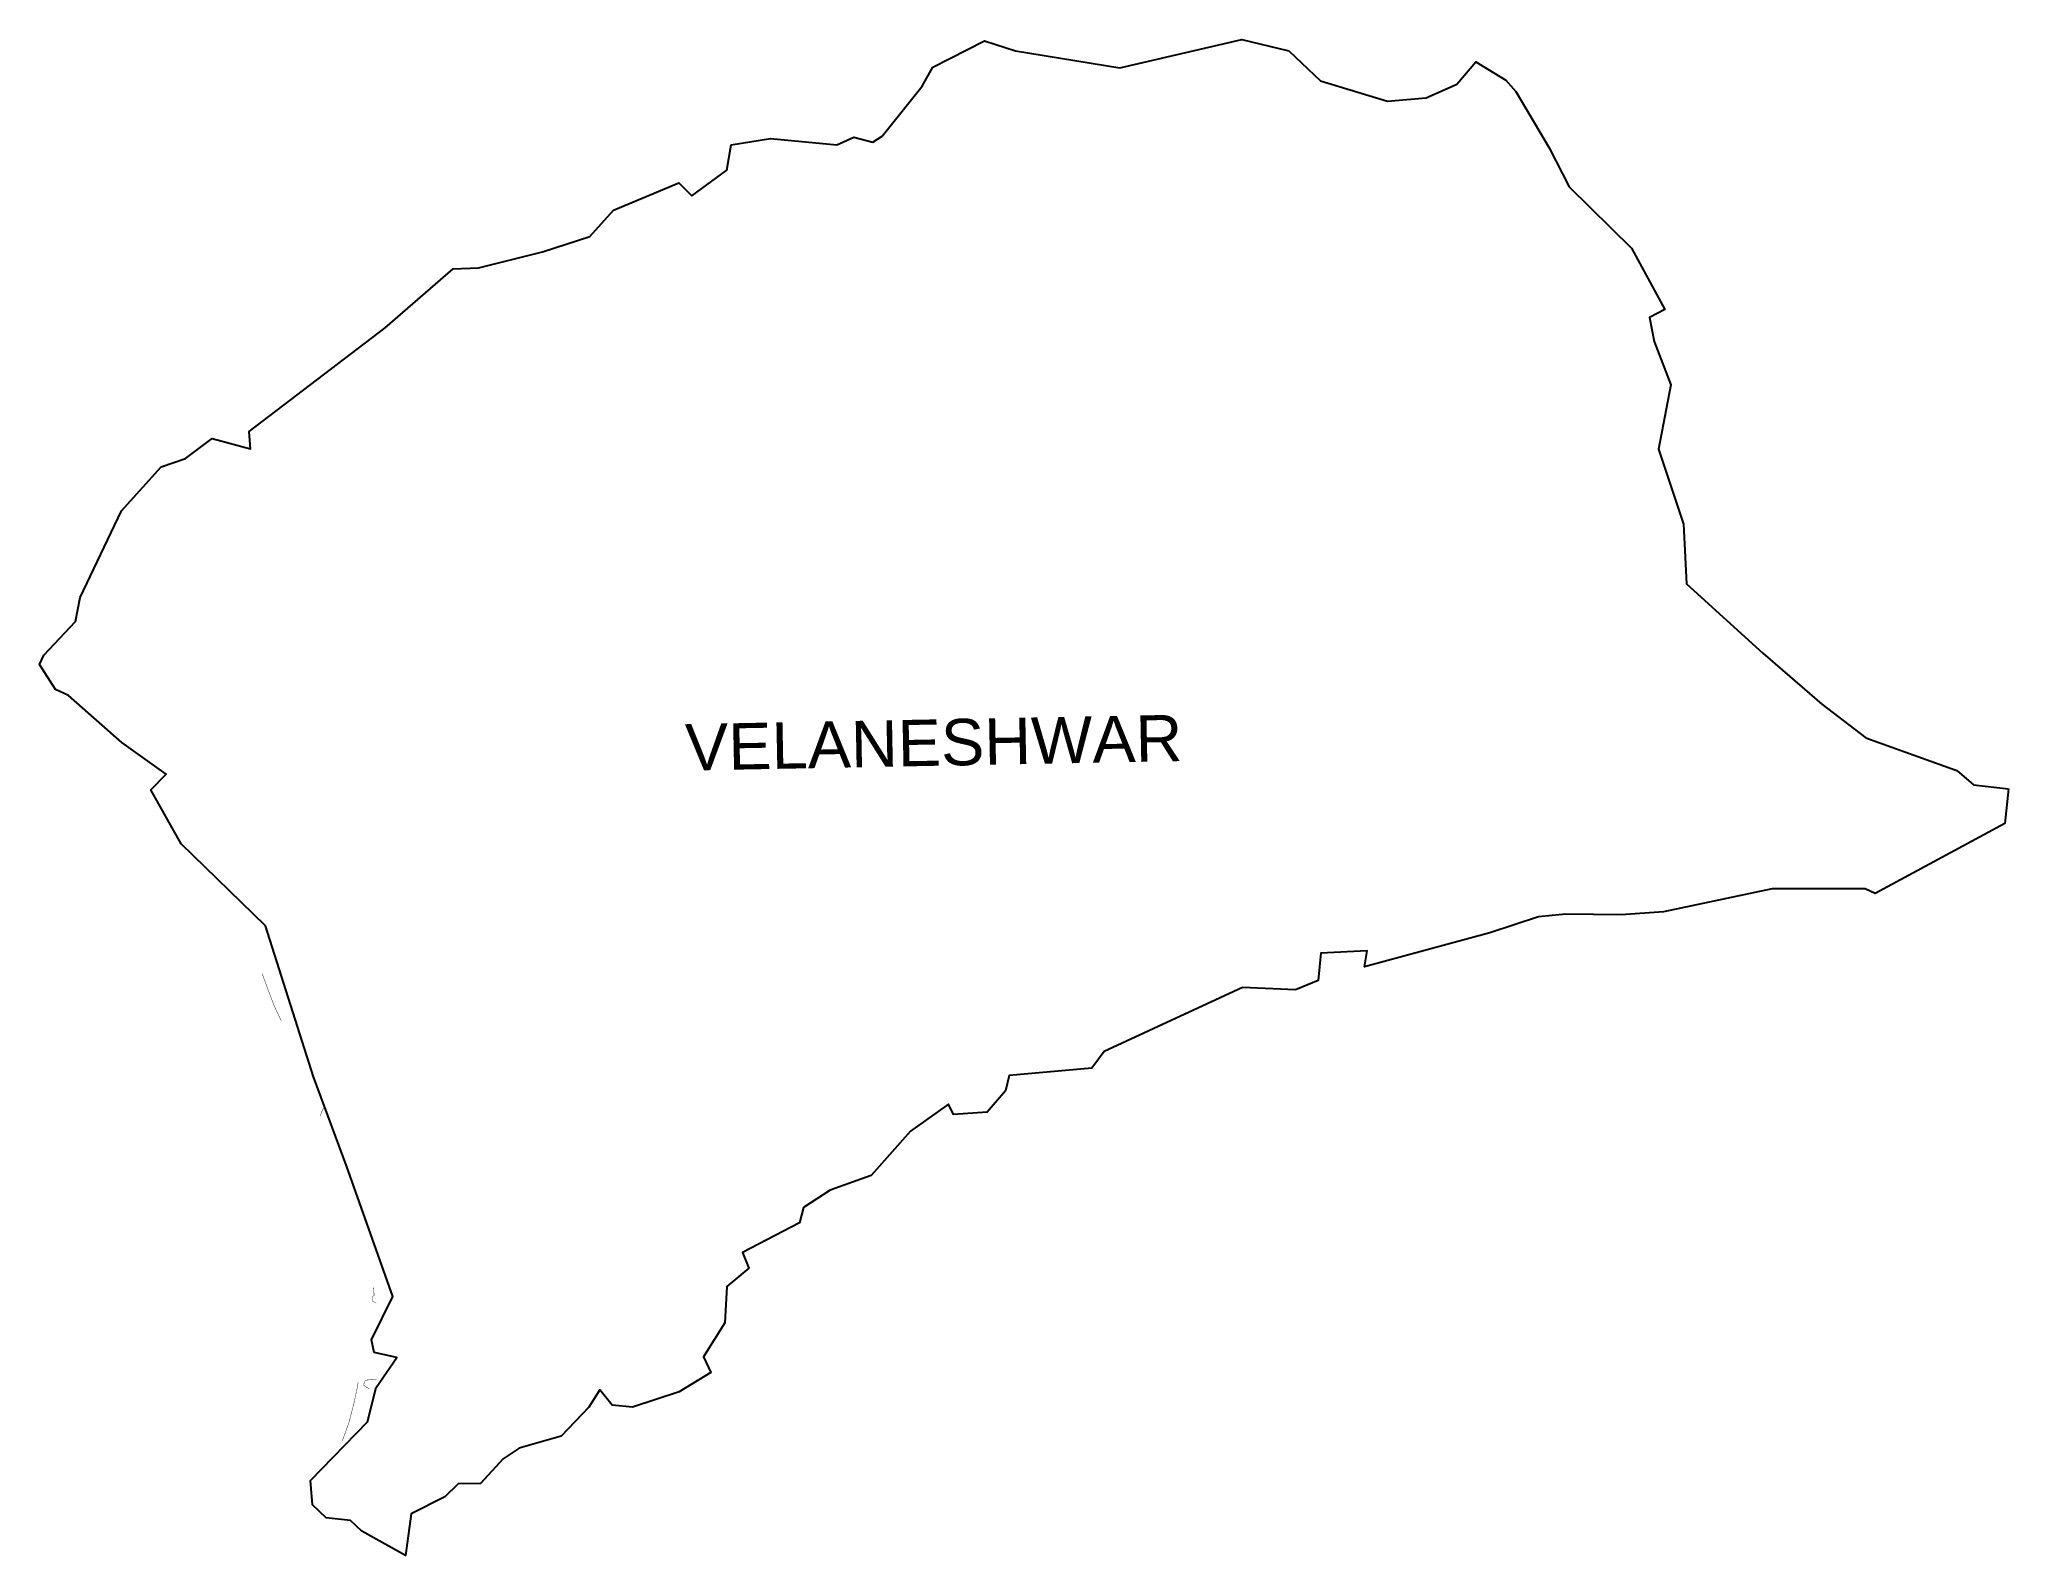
# Model space of a CAD drawing. Header units: metres. Extents: x 309094 to 313706, y 1921451 to 1925003.
import ezdxf

# ---------------------------------------------------------------- set-up
doc = ezdxf.new("R2010")
doc.units = ezdxf.units.M
for name, color, linetype in [('SEAWALL', 170, 'Continuous'), ('village', 3, 'Continuous'), ('VILLAGE NAME', 250, 'Continuous')]:
    doc.layers.add(name, color=color, linetype=linetype)
doc.styles.get("Standard").update_dxf_attribs({"font": 'simplex.shx'})

msp = doc.modelspace()

# ---------------------------------------------------------------- linework, layer by layer
at = {"layer": 'SEAWALL', "color": 30, "const_width": 1, "flags": 128}
for points in [[(309616, 1922814.1), (309627.6, 1922782.9), (309643.9, 1922739.5), (309660.6, 1922704)], [(309759.8, 1922500), (309755.4, 1922491.3), (309751.7, 1922480.5)], [(309877, 1922079.1), (309878.1, 1922060.1), (309875.6, 1922059.2), (309874.4, 1922056.6), (309874.2, 1922046.8), (309877.9, 1922045.3), (309883.4, 1922044.6)], [(309840.6, 1921856.9), (309838.2, 1921842.2), (309830.6, 1921806.9), (309819.1, 1921762.8), (309804.8, 1921723.1), (309802.7, 1921719.8)], [(309867.2, 1921841.4), (309857, 1921847.8), (309854.4, 1921850), (309854.2, 1921852.8), (309854.8, 1921856.2), (309856, 1921859.5), (309857.4, 1921861), (309860.4, 1921862.4), (309864.4, 1921862.7), (309883.6, 1921864.2)]]:
    msp.add_lwpolyline(points, dxfattribs=at)
at = {"layer": 'village', "color": 3, "true_color": 0x00ff00}
msp.add_polyline3d([(313706.1, 1923247.5, 0), (313697.4, 1923166.4, 0), (313393.4, 1923002, 0), (313370.5, 1923013.5, 0), (313152.3, 1923013.4, 0), (312897.9, 1922959.5, 0), (312799, 1922952, 0), (312668.8, 1922953.8, 0), (312604.9, 1922947.9, 0), (312491.2, 1922910.2, 0), (312197.5, 1922830.8, 0), (312203.7, 1922867.8, 0), (312095, 1922862.8, 0), (312088.8, 1922798.8, 0), (312036.1, 1922776.9, 0), (311911.5, 1922781.7, 0), (311587.6, 1922632.3, 0), (311559.2, 1922593.2, 0), (311365.5, 1922575.6, 0), (311356.9, 1922539.8, 0), (311313.5, 1922489.9, 0), (311235.1, 1922484.6, 0), (311223.7, 1922508.4, 0), (311134, 1922445.6, 0), (311042, 1922341.9, 0), (310946.2, 1922307.3, 0), (310883.9, 1922267, 0), (310874.3, 1922230.8, 0), (310740.8, 1922161.5, 0), (310755.4, 1922124.9, 0), (310703.9, 1922081.6, 0), (310699.8, 1921996.2, 0), (310649.6, 1921917.2, 0), (310666.4, 1921879.9, 0), (310592.7, 1921834.7, 0), (310483.5, 1921798.7, 0), (310435.9, 1921804, 0), (310406.9, 1921839.8, 0), (310381.3, 1921798.6, 0), (310316.3, 1921731, 0), (310218, 1921703, 0), (310180.7, 1921678.2, 0), (310127, 1921619.8, 0), (310074.8, 1921619, 0), (310044.1, 1921589, 0), (309965.2, 1921549.2, 0), (309951.3, 1921451.2, 0), (309849, 1921508.4, 0), (309823.2, 1921533.1, 0), (309765.7, 1921539.4, 0), (309734, 1921569.8, 0), (309729.1, 1921627.2, 0), (309862.3, 1921764.6, 0), (309883.1, 1921845.1, 0), (309931.1, 1921915.2, 0), (309877.9, 1921926.9, 0), (309872.2, 1921956.6, 0), (309921.8, 1922058.4, 0), (309813.6, 1922364.4, 0), (309736, 1922572.8, 0), (309623.4, 1922926.7, 0), (309426.2, 1923118.6, 0), (309355.5, 1923244.9, 0), (309390.8, 1923282, 0), (309287.2, 1923355.9, 0), (309162.4, 1923466.4, 0), (309131.8, 1923480.1, 0), (309094.2, 1923538.3, 0), (309104.5, 1923560.6, 0), (309178.8, 1923639.1, 0), (309189.9, 1923695.4, 0), (309286.6, 1923898.4, 0), (309379.4, 1924001.9, 0), (309436.1, 1924021.4, 0), (309499.1, 1924068.1, 0), (309588.8, 1924044.1, 0), (309585.4, 1924084.6, 0), (309903.7, 1924327.5, 0), (310063.3, 1924465.7, 0), (310122.5, 1924467.8, 0), (310272.7, 1924505.7, 0), (310383.4, 1924541.6, 0), (310438.5, 1924602.6, 0), (310591.5, 1924666.8, 0), (310622.3, 1924636.6, 0), (310704.2, 1924696.3, 0), (310714.6, 1924755.9, 0), (310806.7, 1924770.5, 0), (310962.2, 1924755.9, 0), (311002, 1924774.1, 0), (311046.5, 1924762.5, 0), (311067.6, 1924776, 0), (311162, 1924893.3, 0), (311186.4, 1924937.9, 0), (311307.3, 1925000, 0), (311379.9, 1924976.5, 0), (311624.3, 1924936.1, 0), (311910.2, 1925003.1, 0), (312020.6, 1924976.5, 0), (312094.2, 1924906.1, 0), (312251.5, 1924858.6, 0), (312341.8, 1924866.5, 0), (312414.1, 1924898.2, 0), (312458.3, 1924950.2, 0), (312528.8, 1924907.7, 0), (312552.3, 1924881, 0), (312629.8, 1924749.1, 0), (312677.1, 1924657.4, 0), (312822.8, 1924513.8, 0), (312901, 1924370.2, 0), (312864.7, 1924351.9, 0), (312876, 1924295, 0), (312914.7, 1924193.5, 0), (312886.5, 1924043, 0), (312944.4, 1923867.3, 0), (312951.4, 1923728, 0), (313130.7, 1923565.4, 0), (313269, 1923446.1, 0), (313372.1, 1923366.8, 0), (313584.5, 1923290.6, 0), (313623.7, 1923256.9, 0)], close=True, dxfattribs=at)

# ---------------------------------------------------------------- texts
at = {"layer": 'VILLAGE NAME', "insert": (310605.3, 1923398.8), "char_height": 108.748, "attachment_point": 1, "rotation": 1.1028}
msp.add_mtext_dynamic_manual_height_columns('{\\fArial|b0|i0|c0|p34;VELANESHWAR}', width=1571.314, gutter_width=543.7, heights=[0], dxfattribs=at)

doc.saveas('drawing.dxf')
